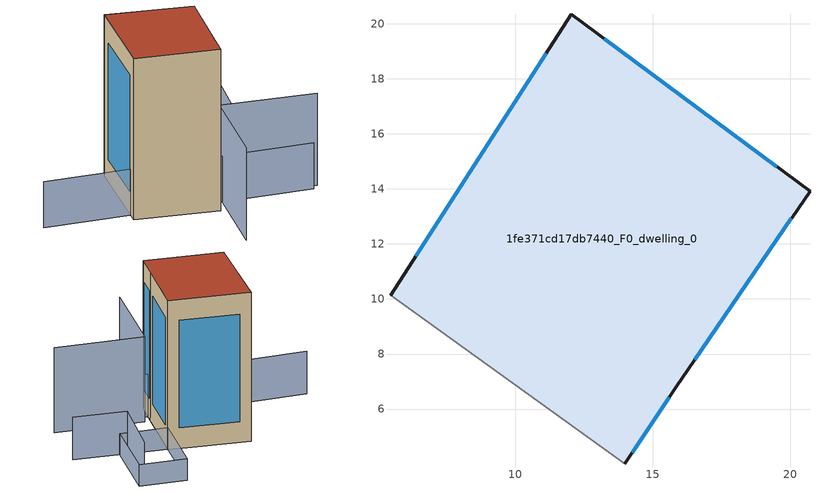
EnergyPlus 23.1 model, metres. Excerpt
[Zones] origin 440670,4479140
1fe371cd17db7440_F0_dwelling_0
 floor ground (EU_floor_Construction): 20.71,13.92 15.85,6.81 13.98,4.01 5.46,10.13 12.03,20.35 z0
 wall outside (EU_wall_Construction): 13.98,4.01 15.85,6.81 20.71,13.92 12.03,20.35 5.46,10.13 z0:21
 wall adiabatic (EU_wall_Construction): 5.46,10.13 13.98,4.01 z0:21
 window (EU_Window_Construction): 11.12,18.93 6.37,11.55 / 19.51,14.81 13.23,19.46 / 16.53,7.79 20.04,12.93 / 14.24,4.4 15.6,6.42 z2.91:18.09
 roof outside (EU_roof_Construction): 15.85,6.81 20.71,13.92 12.03,20.35 5.46,10.13 13.98,4.01 z21
shading: 9.99,-3.36 16.58,6.46 / 16.58,6.46 26.44,-0.15 z0:12; -2.97,16.73 25.52,-0.4 / 30.79,6.72 25.04,10.83 / 25.04,10.83 30.34,18.25 z0:6; 20.62,13.79 25.81,21.53 / 25.81,21.53 31,18.05 / 31,18.05 25.82,10.31 / 25.82,10.31 20.62,13.79 z0:3
[Building]
EU S2 Campaign: North Axis=0; Terrain=City; Solar Distribution=FullExterior
[Site:Location]
Madrid: Latitude=40.5; Longitude=-3.5; Time Zone=1; Elevation=609
[SizingPeriod:WeatherFileDays]
AnnualSizingPeriod: Begin Month=1; Begin Day of Month=1; End Month=12; End Day of Month=31; Day of Week for Start Day=Monday; Use Weather File Daylight Saving Period=No; Use Weather File Rain and Snow Indicators=No
[MATERIAL]
EU_InternalMass_Material: Roughness=MediumRough; Thickness=0.1; Conductivity=1; Density=1800; Specific Heat=900; Thermal Absorptance=0.9; Solar Absorptance=0.7; Visible Absorptance=0.7
[MATERIAL:NOMASS] Roughness=MediumRough; Thermal Absorptance=0.9; Solar Absorptance=0.7; Visible Absorptance=0.7
Name | Thermal Resistance
EU_wall_NoMass | 1.60022
EU_roof_NoMass | 1.57597
EU_floor_NoMass | 0.470652
[WINDOWMATERIAL:SIMPLEGLAZINGSYSTEM]
EU_Window_SimpleGlazing: UFactor=3.28802; Solar Heat Gain Coefficient=0.85; Visible Transmittance=0.85
[CONSTRUCTION]
EU_wall_Construction: EU_wall_NoMass
EU_roof_Construction: EU_roof_NoMass
EU_floor_Construction: EU_floor_NoMass
EU_InternalMass_Construction: EU_InternalMass_Material
EU_Window_Construction: EU_Window_SimpleGlazing
[ZONE]
1fe371cd17db7440_F0_dwelling_0: Type=1; Multiplier=1; Ceiling Height=autocalculate; Volume=2690.49; Floor Area=autocalculate; Part of Total Floor Area=Yes
[INTERNALMASS]
1fe371cd17db7440_F0_dwelling_0_EU_InternalMass: Construction=EU_InternalMass_Construction; Zone or ZoneList=1fe371cd17db7440_F0_dwelling_0; Surface Area=128.118
[OTHEREQUIPMENT]
EU_Step8_InternalGain_1fe371cd17db7440_F0_dwelling_0_f000: Fuel Type=Electricity; Zone or ZoneList or Space or SpaceList=1fe371cd17db7440_F0_dwelling_0; Schedule=EU_Step8_GainSchedule_1fe371cd17db7440_F0_dwelling_0_f000; Design Level Calculation Method=Watts/Area; Power per Zone Floor Area=1; Fraction Latent=0; Fraction Radiant=0; Fraction Lost=0; Carbon Dioxide Generation Rate=0; EndUse Subcategory=EU_Step8_InternalGains
[ZONEVENTILATION:DESIGNFLOWRATE]
EU_ConstantAir_1fe371cd17db7440_F0_dwelling_0: Zone or ZoneList or Space or SpaceList=1fe371cd17db7440_F0_dwelling_0; Schedule=EU_AlwaysOn; Design Flow Rate Calculation Method=AirChanges/Hour; Air Changes per Hour=0.480704; Ventilation Type=Natural; Fan Pressure Rise=0; Fan Total Efficiency=1; Constant Term Coefficient=1; Temperature Term Coefficient=0; Velocity Term Coefficient=0; Velocity Squared Term Coefficient=0; Minimum Indoor Temperature=-100; Maximum Indoor Temperature=100; Delta Temperature=-100; Minimum Outdoor Temperature=-100; Maximum Outdoor Temperature=100; Maximum Wind Speed=40
[HVACTEMPLATE:THERMOSTAT]
EU_HeatOnly_1fe371cd17db7440_F0_dwelling_0: Constant Heating Setpoint=20; Constant Cooling Setpoint=50
[HVACTEMPLATE:ZONE:IDEALLOADSAIRSYSTEM]
1fe371cd17db7440_F0_dwelling_0: Template Thermostat=EU_HeatOnly_1fe371cd17db7440_F0_dwelling_0; System Availability Schedule=EU_AlwaysOn; Maximum Heating Supply Air Temperature=50; Minimum Cooling Supply Air Temperature=13; Maximum Heating Supply Air Humidity Ratio=0.0156; Minimum Cooling Supply Air Humidity Ratio=0.0077; Heating Limit=NoLimit; Cooling Limit=NoLimit; Heating Availability Schedule=EU_AlwaysOn; Cooling Availability Schedule=EU_CoolingOff; Dehumidification Control Type=ConstantSensibleHeatRatio; Cooling Sensible Heat Ratio=0.7; Dehumidification Setpoint=60; Humidification Control Type=None; Humidification Setpoint=30; Outdoor Air Method=None; Outdoor Air Flow Rate per Person=0.00944; Outdoor Air Flow Rate per Zone Floor Area=0; Outdoor Air Flow Rate per Zone=0; Demand Controlled Ventilation Type=None; Outdoor Air Economizer Type=NoEconomizer; Heat Recovery Type=None; Sensible Heat Recovery Effectiveness=0.7; Latent Heat Recovery Effectiveness=0.65
[SIZING:ZONE]
1fe371cd17db7440_F0_dwelling_0: Zone Cooling Design Supply Air Temperature Input Method=SupplyAirTemperature; Zone Cooling Design Supply Air Temperature=13; Zone Heating Design Supply Air Temperature Input Method=SupplyAirTemperature; Zone Heating Design Supply Air Temperature=50; Zone Cooling Design Supply Air Humidity Ratio=0.008; Zone Heating Design Supply Air Humidity Ratio=0.008; Cooling Design Air Flow Method=DesignDay; Cooling Design Air Flow Rate=0; Cooling Minimum Air Flow per Zone Floor Area=0.000762; Cooling Minimum Air Flow=0; Cooling Minimum Air Flow Fraction=0.2; Heating Design Air Flow Method=DesignDay; Heating Design Air Flow Rate=0; Heating Maximum Air Flow per Zone Floor Area=0.002032; Heating Maximum Air Flow=0.141576; Heating Maximum Air Flow Fraction=0.3; Account for Dedicated Outdoor Air System=No; Dedicated Outdoor Air System Control Strategy=NeutralSupplyAir; Dedicated Outdoor Air Low Setpoint Temperature for Design=autosize; Dedicated Outdoor Air High Setpoint Temperature for Design=autosize; Zone Load Sizing Method=Sensible Load Only No Latent Load; Zone Latent Cooling Design Supply Air Humidity Ratio Input Method=HumidityRatioDifference; Zone Cooling Design Supply Air Humidity Ratio Difference=0.005; Zone Latent Heating Design Supply Air Humidity Ratio Input Method=HumidityRatioDifference; Zone Humidification Design Supply Air Humidity Ratio Difference=0.005
[SCHEDULE:CONSTANT]
Name | Hourly Value
EU_AlwaysOn | 1
EU_CoolingOff | 0
[SCHEDULE:FILE]
EU_Step8_GainSchedule_1fe371cd17db7440_F0_dwelling_0_f000: File=../../schedules/1fe371cd17db7440/1fe371cd17db7440_F0_dwelling_0_f000_gain.csv; Column Number=1; Rows to Skip at Top=0; Number of Hours of Data=8760; Column Separator=Comma; Interpolate to Timestep=No; Minutes per Item=60; Adjust Schedule for Daylight Savings=Yes
